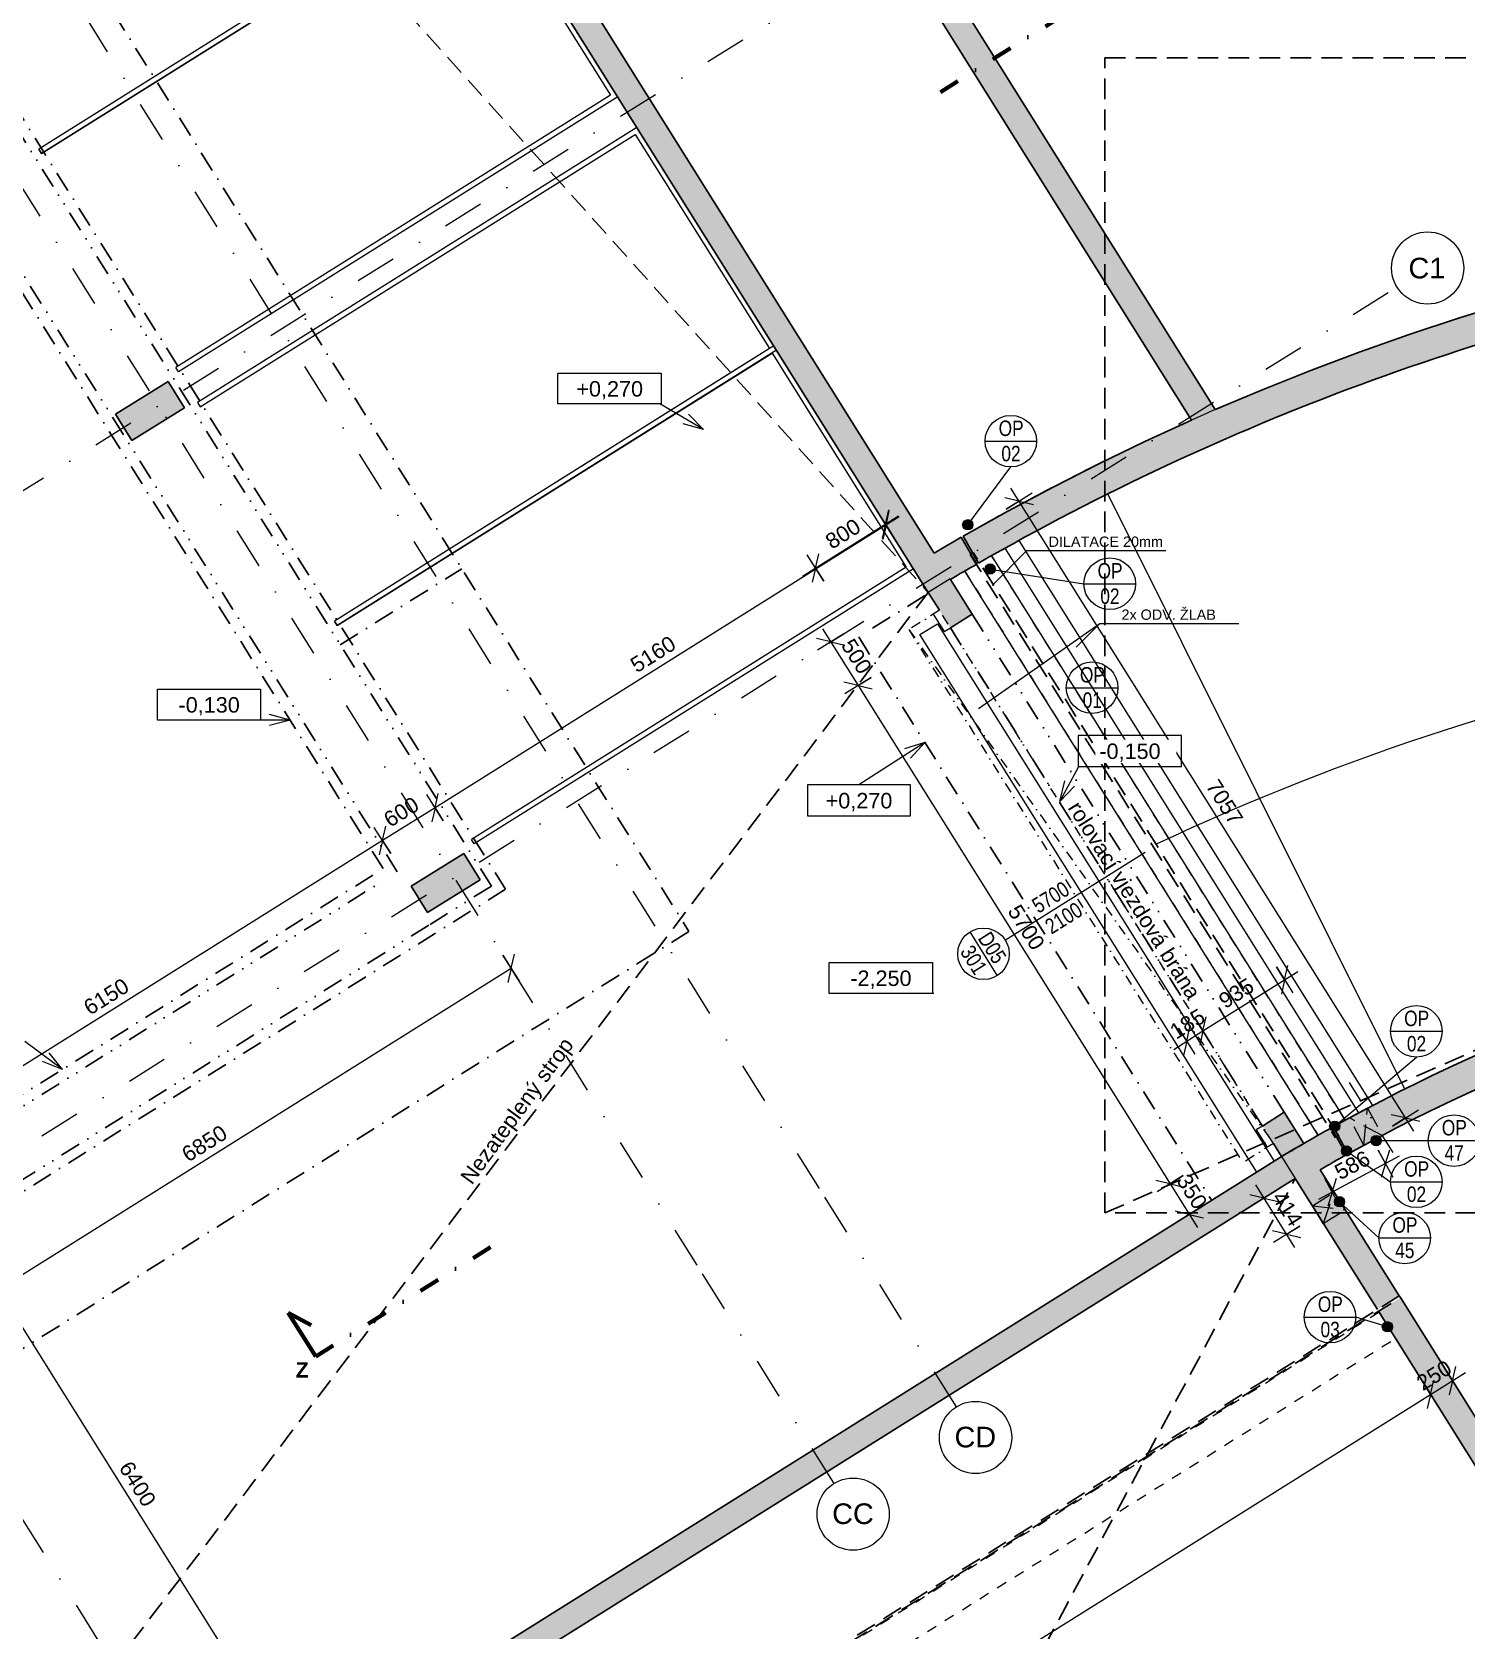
# Model space of a CAD drawing. Header units: millimetres. Extents: x -45523 to 44975, y -3459 to 74573.
# Drawn here: x -11187 to 2716, y 15796 to 31290 of the extents above; entities that cross this region are included whole.
import ezdxf

# ---------------------------------------------------------------- set-up
doc = ezdxf.new("R2010")
doc.units = ezdxf.units.MM
for name, pattern in [('HA_Dash_2mm-S1mm', [200, 100, -100]), ('HA_Dash_3mm-S1mm', [300, 200, -100]), ('HA_DashDot_10mm-S3mm', [1000, 400, -300, 0, -300]), ('HA_DashDot_2_2mm-S0_6mm', [220, 100, -60, 0, -60]), ('HA_DashDot_4mm-S1mm', [400, 200, -100, 0, -100]), ('HA_DashDot_6mm-S2mm', [600, 200, -200, 0, -200]), ('HA_DashDotDot_5mm-S1mm', [500, 200, -100, 0, -100, 0, -100])]:
    doc.linetypes.add(name, pattern=pattern)
for name, color, linetype, lineweight in [('A-____-____-DIMS', 9, 'Continuous', 5), ('A-____-____-DIMS-100', 9, 'Continuous', 5), ('A-DETL-____-CNTR', 9, 'HA_DashDot_6mm-S2mm', 9), ('A-DETL-____-HDLN', 9, 'HA_Dash_3mm-S1mm', 25), ('A-DETL-____-OTLN', 9, 'Continuous', 25), ('A-DETL-____-THIN', 9, 'Continuous', 9), ('A-DOOR-____-IDEN', 9, 'Continuous', 9), ('A-DOOR-____-MCUT', 9, 'HA_DashDot_2_2mm-S0_6mm', 9), ('A-DOOR-____-OTLN', 9, 'Continuous', 9), ('A-DOOR-FRAM-MCUT', 9, 'Continuous', 9), ('A-FLOR-____-OTLN', 9, 'Continuous', 9), ('A-FLOR-____-OVHD', 9, 'HA_DashDot_4mm-S1mm', 25), ('A-FLOR-LEVL-OTLN', 9, 'Continuous', 9), ('A-GENM-____-HDLN', 9, 'HA_Dash_3mm-S1mm', 9), ('A-GENM-____-IDEN', 9, 'Continuous', 9), ('A-GENM-____-MCUT', 9, 'HA_Dash_3mm-S1mm', 25), ('A-GENM-____-OTLN', 9, 'Continuous', 9), ('A-WALL-____-MCUT', 9, 'Continuous', 9), ('A-WALL-____-PATT', 9, 'Continuous', 25), ('C-PRKG-____-OTLN', 9, 'Continuous', 9), ('G-____-____-DIMS', 9, 'Continuous', 5), ('G-____-____-SYMB', 9, 'Continuous', 5), ('G-____-____-TEXT', 9, 'Continuous', 5), ('I-WALL-____-MCUT', 9, 'Continuous', 25), ('S-COLS-____-MCUT', 9, 'Continuous', 25), ('S-COLS-____-OTLN', 9, 'Continuous', 9), ('S-GRID-____-IDEN', 9, 'Continuous', 9), ('S-GRID-____-OTLN', 9, 'Continuous', 5)]:
    doc.layers.add(name, color=color, linetype=linetype, lineweight=lineweight)
doc.styles.add('Arial', font='arial.ttf', dxfattribs={"height": 100})
doc.styles.add('Arial_1', font='arial.ttf', dxfattribs={"height": 200})
doc.styles.add('Arial_2', font='arial.ttf', dxfattribs={"height": 150})
doc.styles.add('Arial_3', font='arial.ttf', dxfattribs={"width": 0.8, "height": 150})
doc.styles.add('Arial_B_1', font='arialbd.ttf', dxfattribs={"height": 150})
doc.dimstyles.new('Inner_Dimensions', dxfattribs={"dimscale": 304.8, "dimtxt": 153.03891, "dimasz": 0.656168, "dimexe": 0.492126, "dimexo": 0.0625, "dimgap": 0.065617, "dimtad": 1, "dimdec": 0, "dimzin": 0, "dimdsep": 46, "dimtxsty": 'Arial_2', "dimblk1": 'OBLIQUE', "dimblk2": 'OBLIQUE', "dimsah": 1, "dimcen": 0.09, "dimdle": 0.492126, "dimazin": 0, "dimtfac": 1, "dimtdec": 4, "dimtix": 1, "dimtmove": 0, "dimatfit": 3, "dimfxl": 0.492126, "dimfxlon": 1, "dimtvp": 1, "dimtolj": 1, "dimtzin": 0, "dimlwd": 9, "dimlwe": 9, "dimarcsym": 2})
doc.dimstyles.new('Inner_Dimensions_2', dxfattribs={"dimscale": 304.8, "dimtxt": 153.03891, "dimasz": 0.656168, "dimexe": 0.492126, "dimexo": 0.0625, "dimgap": 0.065617, "dimtad": 1, "dimdec": 0, "dimzin": 0, "dimdsep": 46, "dimtxsty": 'Arial_2', "dimblk1": 'OBLIQUE', "dimblk2": 'OBLIQUE', "dimsah": 1, "dimcen": 0.09, "dimdle": 0.492126, "dimazin": 0, "dimtfac": 1, "dimtdec": 4, "dimtix": 1, "dimtmove": 2, "dimatfit": 3, "dimfxl": 0.492126, "dimfxlon": 1, "dimtvp": 1, "dimtolj": 1, "dimtzin": 0, "dimlwd": 9, "dimlwe": 9, "dimarcsym": 2})
doc.dimstyles.new('Inner_Dimensions_3', dxfattribs={"dimscale": 304.8, "dimtxt": 153.03891, "dimasz": 0.656168, "dimexe": 0.492126, "dimexo": 0.0625, "dimgap": 0.065617, "dimtad": 1, "dimdec": 0, "dimzin": 0, "dimdsep": 46, "dimtxsty": 'Arial_2', "dimblk1": 'OBLIQUE', "dimblk2": 'OBLIQUE', "dimsah": 1, "dimcen": 0.09, "dimdle": 0.492126, "dimazin": 0, "dimtfac": 1, "dimtdec": 4, "dimtix": 1, "dimtmove": 0, "dimatfit": 3, "dimfxl": 0.492126, "dimfxlon": 1, "dimtvp": 1, "dimtolj": 1, "dimtzin": 0, "dimlwd": 9, "dimlwe": 9, "dimarcsym": 2})

# ---------------------------------------------------------------- blocks, each defined once
blk = doc.blocks.new('HA_sCO_Rectangle - 300X600-1911420-1PP_GARAZ')
at = {"layer": 'S-COLS-____-OTLN'}
blk.add_hatch(color=256, dxfattribs=at).paths.add_polyline_path([(150, -300), (150, 300), (-150, 300), (-150, -300)])
at = {"layer": 'S-COLS-____-MCUT'}
for p, q in [((150, 300), (-150, 300)), ((-150, 300), (-150, -300)), ((150, -300), (150, 300)), ((-150, -300), (150, -300))]:
    blk.add_line(p, q, dxfattribs=at)
blk = doc.blocks.new('HA_PA_Perpendicular_SingleStall - Generic-V3-1PP_GARAZ')
at = {"layer": 'C-PRKG-____-OTLN', "lineweight": 5}
for p, q in [((-25, 24), (-25, -5000)), ((2525, 25), (2525, -5000)), ((25, -25), (2475, -25)), ((25, -5000), (25, -25)), ((2475, -25), (2475, -5000)), ((-25, -5000), (25, -5000)), ((2525, -5000), (2475, -5000))]:
    blk.add_line(p, q, dxfattribs=at)
blk = doc.blocks.new('HA_DR_Gate_wBox - Ex_5700x2100 Hoermann DD-2259350-1PP_GARAZ')
at = {"layer": 'A-DOOR-____-MCUT'}
for p, q in [((-3050, -475), (3050, -125)), ((3050, -125), (-3050, -125)), ((-3050, -125), (-3050, -475)), ((3050, -125), (3050, -475)), ((-3050, -475), (3050, -475))]:
    blk.add_line(p, q, dxfattribs=at)
at = {"layer": 'A-DOOR-FRAM-MCUT'}
for p, q in [((-2850, -195), (-2850, -125)), ((2850, -125), (2850, -195)), ((-3050, -195), (-2850, -195)), ((2850, -195), (3050, -195))]:
    blk.add_line(p, q, dxfattribs=at)
blk = doc.blocks.new('HA_PA_Perpendicular_SingleStall - Generic-1370711-1PP_GARAZ')
at = {"layer": 'C-PRKG-____-OTLN', "lineweight": 5}
for p, q in [((-25, 25), (-25, -5000)), ((2525, 25), (2525, -5000)), ((25, -25), (2475, -25)), ((25, -5000), (25, -25)), ((2475, -25), (2475, -5000)), ((-25, -5000), (25, -5000)), ((2525, -5000), (2475, -5000))]:
    blk.add_line(p, q, dxfattribs=at)
blk = doc.blocks.new('HA_GM_Opening_Rectangle_FaceBased - Default-2317123-1PP_GARAZ')
at = {"layer": 'A-GENM-____-HDLN'}
for p, q in [((1727, 20497), (1762, 20855)), ((1762, 20855), (1903, 20592)), ((1727, 20497), (1586, 20761)), ((1903, 20592), (1586, 20761)), ((1903, 20592), (1727, 20497))]:
    blk.add_line(p, q, dxfattribs=at)
at = {"layer": 'A-GENM-____-MCUT'}
blk.add_line((1586, 20761), (1762, 20855), dxfattribs=at)
blk = doc.blocks.new('HA_GM_Opening_Rectangle_WallBased - Default-2317020-1PP_GARAZ')
at = {"layer": 'A-GENM-____-HDLN'}
for p, q in [((25, 126), (25, -125)), ((224, 125), (25, -125)), ((26, 125), (225, -125)), ((225, 126), (225, -125))]:
    blk.add_line(p, q, dxfattribs=at)
at = {"layer": 'A-GENM-____-MCUT'}
for p, q in [((25, 126), (26, 125)), ((25, 126), (225, 126)), ((225, 126), (224, 125))]:
    blk.add_line(p, q, dxfattribs=at)
blk = doc.blocks.new('Grid - Radius 3_5mm-353793-1PP_GARAZ')
at = {"layer": 'S-GRID-____-IDEN'}
blk.add_circle((0, 0), 3.5, dxfattribs=at)
blk = doc.blocks.new('DIMBLOCK7-1PP_GARAZ')
at = {"layer": 'A-____-____-DIMS-100', "lineweight": 9}
for p, q in [((2293, 18208), (2452, 17953)), ((2373, 18080), (2293, 18208)), ((2373, 18080), (2404, 18218)), ((-7929, 11628), (2373, 18080)), ((2373, 18080), (2341, 17943)), ((-8008, 11755), (-7849, 11501)), ((-7929, 11628), (-8008, 11755)), ((-7929, 11628), (-7960, 11490)), ((-7929, 11628), (-7897, 11766))]:
    blk.add_line(p, q, dxfattribs=at)
at = {"layer": 'A-____-____-DIMS-100', "color": 0, "lineweight": 9, "insert": (-3843, 14441), "char_height": 150, "width": 692.21, "attachment_point": 1, "rotation": 32.0612, "line_spacing_factor": 0.941778, "style": 'Arial_2'}
blk.add_mtext('12155', dxfattribs=at)
blk = doc.blocks.new('_Oblique')
at = {"color": 0, "linetype": 'ByBlock', "lineweight": -2}
blk.add_line((-0.5, -0.5), (0.5, 0.5), dxfattribs=at)
blk = doc.blocks.new('DIMBLOCK8-1PP_GARAZ')
at = {"layer": 'A-____-____-DIMS-100', "lineweight": 9}
for p, q in [((2373, 18080), (2712, 18293)), ((2505, 18340), (2664, 18086)), ((2584, 18213), (2505, 18340)), ((2584, 18213), (2616, 18351)), ((2293, 18208), (2452, 17953)), ((2373, 18080), (2293, 18208)), ((2373, 18080), (2404, 18218)), ((2584, 18213), (2553, 18075)), ((2373, 18080), (2341, 17943))]:
    blk.add_line(p, q, dxfattribs=at)
at = {"layer": 'A-____-____-DIMS-100', "color": 0, "lineweight": 9, "insert": (2218, 18237), "char_height": 150, "width": 415.32, "attachment_point": 1, "rotation": 32.0612, "line_spacing_factor": 0.941778, "style": 'Arial_2'}
blk.add_mtext('250', dxfattribs=at)
blk = doc.blocks.new('DIMBLOCK19-1PP_GARAZ')
at = {"layer": 'A-____-____-DIMS-100', "lineweight": 9}
for p, q in [((-6620, 22339), (-6461, 22085)), ((-6540, 22212), (-6620, 22339)), ((-6540, 22212), (-6508, 22350)), ((-12345, 18576), (-6540, 22212)), ((-6540, 22212), (-6572, 22074)), ((-12425, 18703), (-12266, 18449)), ((-12345, 18576), (-12425, 18703)), ((-12345, 18576), (-12314, 18714)), ((-12345, 18576), (-12377, 18438))]:
    blk.add_line(p, q, dxfattribs=at)
at = {"layer": 'A-____-____-DIMS-100', "color": 0, "lineweight": 9, "insert": (-9752, 20454), "char_height": 150, "width": 553.77, "attachment_point": 1, "rotation": 32.0612, "line_spacing_factor": 0.941778, "style": 'Arial_2'}
blk.add_mtext('6850', dxfattribs=at)
blk = doc.blocks.new('DIMBLOCK200-1PP_GARAZ')
at = {"layer": 'A-____-____-DIMS-100', "lineweight": 9}
for p, q in [((-11980, 19852), (-12118, 19884)), ((-12107, 19773), (-11853, 19932)), ((-11980, 19852), (-12107, 19773)), ((-8583, 14429), (-11980, 19852)), ((-11980, 19852), (-11842, 19821)), ((-8583, 14429), (-8721, 14460)), ((-8710, 14349), (-8456, 14508)), ((-8583, 14429), (-8710, 14349)), ((-8583, 14429), (-8445, 14397))]:
    blk.add_line(p, q, dxfattribs=at)
at = {"layer": 'A-____-____-DIMS-100', "color": 0, "lineweight": 9, "insert": (-10222, 17450), "char_height": 150, "width": 553.77, "attachment_point": 1, "rotation": 302.0612, "line_spacing_factor": 0.941778, "style": 'Arial_2'}
blk.add_mtext('6400', dxfattribs=at)
blk = doc.blocks.new('DIMBLOCK223-1PP_GARAZ')
at = {"layer": 'A-____-____-DIMS-100', "lineweight": 9}
for p, q in [((-2779, 26588), (-7279, 23769)), ((-2827, 26381), (-2986, 26636)), ((-2906, 26509), (-2938, 26371)), ((-2906, 26509), (-2875, 26646)), ((-2906, 26509), (-2827, 26381)), ((-7200, 23642), (-7359, 23897)), ((-7279, 23769), (-7248, 23907)), ((-7279, 23769), (-7311, 23632)), ((-7279, 23769), (-7200, 23642))]:
    blk.add_line(p, q, dxfattribs=at)
at = {"layer": 'A-____-____-DIMS-100', "color": 0, "lineweight": 9, "insert": (-5403, 25198), "char_height": 150, "width": 553.77, "attachment_point": 1, "rotation": 32.0612, "line_spacing_factor": 0.941778, "style": 'Arial_2'}
blk.add_mtext('5160', dxfattribs=at)
blk = doc.blocks.new('DIMBLOCK224-1PP_GARAZ')
at = {"layer": 'A-____-____-DIMS-100', "lineweight": 9}
for p, q in [((-7200, 23642), (-7359, 23897)), ((-7279, 23769), (-7248, 23907)), ((-7279, 23769), (-7788, 23451)), ((-7279, 23769), (-7311, 23632)), ((-7279, 23769), (-7200, 23642)), ((-7708, 23324), (-7868, 23578)), ((-7788, 23451), (-7756, 23589)), ((-7788, 23451), (-7820, 23313)), ((-7788, 23451), (-7708, 23324))]:
    blk.add_line(p, q, dxfattribs=at)
at = {"layer": 'A-____-____-DIMS-100', "color": 0, "lineweight": 9, "insert": (-7794, 23700), "char_height": 150, "width": 415.32, "attachment_point": 1, "rotation": 32.0612, "line_spacing_factor": 0.941778, "style": 'Arial_2'}
blk.add_mtext('600', dxfattribs=at)
blk = doc.blocks.new('DIMBLOCK225-1PP_GARAZ')
at = {"layer": 'A-____-____-DIMS-100', "lineweight": 9}
for p, q in [((-7708, 23324), (-7868, 23578)), ((-7788, 23451), (-7756, 23589)), ((-7788, 23451), (-13000, 20186)), ((-7788, 23451), (-7820, 23313)), ((-7788, 23451), (-7708, 23324)), ((-12920, 20059), (-13080, 20314)), ((-13000, 20186), (-12968, 20324)), ((-13000, 20186), (-13032, 20049)), ((-13000, 20186), (-12920, 20059))]:
    blk.add_line(p, q, dxfattribs=at)
at = {"layer": 'A-____-____-DIMS-100', "color": 0, "lineweight": 9, "insert": (-10704, 21878), "char_height": 150, "width": 553.77, "attachment_point": 1, "rotation": 32.0612, "line_spacing_factor": 0.941778, "style": 'Arial_2'}
blk.add_mtext('6150', dxfattribs=at)
blk = doc.blocks.new('Section - Detail Number-933961-1PP_GARAZ')
at = {"layer": 'G-____-____-SYMB', "lineweight": 100}
for p, q in [((0, 5), (1.25, 2.83)), ((0, 0), (0, 5))]:
    blk.add_line(p, q, dxfattribs=at)
blk = doc.blocks.new('HA_TAG_GM_Products - Generic-588599-1PP_GARAZ')
at = {"layer": 'A-GENM-____-IDEN'}
blk.add_line((-2.5, 0), (2.5, 0), dxfattribs=at)
blk.add_circle((0, 0), 2.5, dxfattribs=at)
blk = doc.blocks.new('DIMBLOCK487-1PP_GARAZ')
at = {"layer": 'A-____-____-DIMS-100', "lineweight": 9}
for p, q in [((-1743, 26662), (-1489, 26821)), ((2209, 20633), (-1696, 26868)), ((-1616, 26741), (-1754, 26773)), ((-1616, 26741), (-1743, 26662)), ((-1616, 26741), (-1478, 26710)), ((2130, 20761), (1992, 20792)), ((2003, 20681), (2257, 20840)), ((2130, 20761), (2003, 20681)), ((2130, 20761), (2268, 20729))]:
    blk.add_line(p, q, dxfattribs=at)
at = {"layer": 'A-____-____-DIMS-100', "color": 0, "lineweight": 9, "insert": (316, 24060), "char_height": 150, "width": 553.77, "attachment_point": 1, "rotation": 302.0612, "line_spacing_factor": 0.941778, "style": 'Arial_2'}
blk.add_mtext('7057', dxfattribs=at)
blk = doc.blocks.new('HA_TAG_Door_TypeMark_wDimensions - Scale100_Right with Bouble-921054-1PP_GARAZ')
at = {"layer": 'A-DOOR-____-IDEN'}
for p, q in [((0, 5), (0, -11)), ((-2.5, -13.5), (2.5, -13.5))]:
    blk.add_line(p, q, dxfattribs=at)
blk.add_circle((0, -13.5), 2.5, dxfattribs=at)
blk = doc.blocks.new('Spot Elevations - Generic-448778-1PP_GARAZ')
at = {"layer": 'G-____-____-DIMS', "lineweight": 9}
for p, q in [((-5, 0), (-5, 3)), ((-5, 3), (5, 3)), ((5, 3), (5, 0)), ((5, 0), (-5, 0))]:
    blk.add_line(p, q, dxfattribs=at)
blk = doc.blocks.new('DIMBLOCK488-1PP_GARAZ')
at = {"layer": 'A-____-____-DIMS-100', "lineweight": 9}
for p, q in [((86, 21731), (245, 21477)), ((166, 21604), (86, 21731)), ((166, 21604), (197, 21742)), ((-118, 21426), (166, 21604)), ((-71, 21633), (88, 21379)), ((9, 21506), (-71, 21633)), ((9, 21506), (40, 21644)), ((166, 21604), (134, 21466)), ((9, 21506), (-23, 21368))]:
    blk.add_line(p, q, dxfattribs=at)
at = {"layer": 'A-____-____-DIMS-100', "color": 0, "lineweight": 9, "insert": (-173, 21645), "char_height": 150, "width": 415.32, "attachment_point": 1, "rotation": 32.0612, "line_spacing_factor": 0.941778, "style": 'Arial_2'}
blk.add_mtext('185', dxfattribs=at)
blk = doc.blocks.new('DIMBLOCK489-1PP_GARAZ')
at = {"layer": 'A-____-____-DIMS-100', "lineweight": 9}
for p, q in [((166, 21604), (1085, 22180)), ((878, 22227), (1038, 21973)), ((958, 22100), (878, 22227)), ((958, 22100), (990, 22238)), ((958, 22100), (926, 21962)), ((86, 21731), (245, 21477)), ((166, 21604), (86, 21731)), ((166, 21604), (197, 21742)), ((166, 21604), (134, 21466))]:
    blk.add_line(p, q, dxfattribs=at)
at = {"layer": 'A-____-____-DIMS-100', "color": 0, "lineweight": 9, "insert": (301, 21942), "char_height": 150, "width": 415.32, "attachment_point": 1, "rotation": 32.0612, "line_spacing_factor": 0.941778, "style": 'Arial_2'}
blk.add_mtext('935', dxfattribs=at)
blk = doc.blocks.new('DIMBLOCK490-1PP_GARAZ')
at = {"layer": 'A-____-____-DIMS-100', "lineweight": 9}
for p, q in [((-2912, 26518), (-2881, 26656)), ((-3717, 26014), (-2785, 26598)), ((-2992, 26645), (-2833, 26391)), ((-2912, 26518), (-2992, 26645)), ((-2912, 26518), (-2944, 26380)), ((-3511, 25966), (-3670, 26220)), ((-3590, 26093), (-3559, 26231)), ((-3590, 26093), (-3622, 25955)), ((-3590, 26093), (-3511, 25966))]:
    blk.add_line(p, q, dxfattribs=at)
at = {"layer": 'A-____-____-DIMS-100', "color": 0, "lineweight": 9, "insert": (-3512, 26396), "char_height": 150, "width": 415.32, "attachment_point": 1, "rotation": 32.0612, "line_spacing_factor": 0.941778, "style": 'Arial_2'}
blk.add_mtext('800', dxfattribs=at)
blk = doc.blocks.new('DIMBLOCK491-1PP_GARAZ')
at = {"layer": 'A-____-____-DIMS-100', "lineweight": 9}
for p, q in [((-3316, 25456), (-3571, 25297)), ((-3523, 25504), (-3178, 24953)), ((-3443, 25377), (-3316, 25456)), ((-3443, 25377), (-3581, 25408)), ((-3443, 25377), (-3306, 25345)), ((-3178, 24953), (-3316, 24985)), ((-3051, 25032), (-3305, 24873)), ((-3178, 24953), (-3051, 25032)), ((-3178, 24953), (-3040, 24921))]:
    blk.add_line(p, q, dxfattribs=at)
at = {"layer": 'A-____-____-DIMS-100', "color": 0, "lineweight": 9, "insert": (-3221, 25425), "char_height": 150, "width": 415.32, "attachment_point": 1, "rotation": 302.0612, "line_spacing_factor": 0.941778, "style": 'Arial_2'}
blk.add_mtext('500', dxfattribs=at)
blk = doc.blocks.new('DIMBLOCK492-1PP_GARAZ')
at = {"layer": 'A-____-____-DIMS-100', "lineweight": 9}
for p, q in [((-3178, 24953), (-3316, 24985)), ((-3051, 25032), (-3305, 24873)), ((-3178, 24953), (-3051, 25032)), ((-3178, 24953), (-152, 20122)), ((-3178, 24953), (-3040, 24921)), ((-152, 20122), (-290, 20154)), ((-25, 20202), (-279, 20043)), ((-152, 20122), (-25, 20202)), ((-152, 20122), (-15, 20091))]:
    blk.add_line(p, q, dxfattribs=at)
at = {"layer": 'A-____-____-DIMS-100', "color": 0, "lineweight": 9, "insert": (-1606, 22847), "char_height": 150, "width": 553.77, "attachment_point": 1, "rotation": 302.0612, "line_spacing_factor": 0.941778, "style": 'Arial_2'}
blk.add_mtext('5700', dxfattribs=at)
blk = doc.blocks.new('DIMBLOCK493-1PP_GARAZ')
at = {"layer": 'A-____-____-DIMS-100', "lineweight": 9}
for p, q in [((-152, 20122), (-290, 20154)), ((-25, 20202), (-279, 20043)), ((-152, 20122), (-25, 20202)), ((-152, 20122), (113, 19698)), ((-152, 20122), (-15, 20091)), ((33, 19826), (-104, 19857)), ((161, 19905), (-94, 19746)), ((33, 19826), (161, 19905)), ((33, 19826), (171, 19794))]:
    blk.add_line(p, q, dxfattribs=at)
at = {"layer": 'A-____-____-DIMS-100', "color": 0, "lineweight": 9, "insert": (31, 20235), "char_height": 150, "width": 415.32, "attachment_point": 1, "rotation": 302.0612, "line_spacing_factor": 0.941778, "style": 'Arial_2'}
blk.add_mtext('350', dxfattribs=at)
blk = doc.blocks.new('DIMBLOCK554-1PP_GARAZ')
at = {"layer": 'A-____-____-DIMS-100', "lineweight": 9}
for p, q in [((757, 19984), (620, 20016)), ((630, 19904), (884, 20064)), ((1057, 19506), (678, 20111)), ((757, 19984), (630, 19904)), ((757, 19984), (895, 19952)), ((1104, 19713), (850, 19554)), ((977, 19633), (1104, 19713)), ((977, 19633), (839, 19665)), ((977, 19633), (1115, 19602))]:
    blk.add_line(p, q, dxfattribs=at)
at = {"layer": 'A-____-____-DIMS-100', "color": 0, "lineweight": 9, "insert": (957, 20069), "char_height": 150, "width": 415.32, "attachment_point": 1, "rotation": 302.0612, "line_spacing_factor": 0.941778, "style": 'Arial_2'}
blk.add_mtext('414', dxfattribs=at)
blk = doc.blocks.new('DIMBLOCK558-1PP_GARAZ')
at = {"layer": 'A-____-____-DIMS-100', "lineweight": 9}
for p, q in [((1936, 20318), (1977, 20453)), ((2069, 20389), (1287, 19971)), ((1866, 20450), (2007, 20186)), ((1936, 20318), (1866, 20450)), ((1936, 20318), (1895, 20183)), ((1349, 20174), (1490, 19909)), ((1419, 20041), (1349, 20174)), ((1419, 20041), (1460, 20177)), ((1419, 20041), (1378, 19906))]:
    blk.add_line(p, q, dxfattribs=at)
at = {"layer": 'A-____-____-DIMS-100', "color": 0, "lineweight": 9, "insert": (1424, 20288), "char_height": 150, "width": 415.32, "attachment_point": 1, "rotation": 28.1457, "line_spacing_factor": 0.941778, "style": 'Arial_2'}
blk.add_mtext('586', dxfattribs=at)

msp = doc.modelspace()

# ---------------------------------------------------------------- hatches: boundary and pattern name
at = {"layer": 'A-GENM-____-IDEN'}
h = msp.add_hatch(color=256, dxfattribs=at)
edge = h.paths.add_edge_path()
edge.add_arc((-2114.3, 26512.1), 50, 0, 360)
h = msp.add_hatch(color=256, dxfattribs=at)
edge = h.paths.add_edge_path()
edge.add_arc((-1897, 26083.2), 50, 0, 360)
h = msp.add_hatch(color=256, dxfattribs=at)
edge = h.paths.add_edge_path()
edge.add_arc((1443.7, 20680.5), 50, 0, 360)
h = msp.add_hatch(color=256, dxfattribs=at)
edge = h.paths.add_edge_path()
edge.add_arc((1557.5, 20440.6), 50, 0, 360)
h = msp.add_hatch(color=256, dxfattribs=at)
edge = h.paths.add_edge_path()
edge.add_arc((1845.4, 20541.3), 50, 0, 360)
h = msp.add_hatch(color=256, dxfattribs=at)
edge = h.paths.add_edge_path()
edge.add_arc((1489.6, 19948.6), 50, 0, 360)
h = msp.add_hatch(color=256, dxfattribs=at)
edge = h.paths.add_edge_path()
edge.add_arc((1954.8, 18735.8), 50, 0, 360)
at = {"layer": 'A-WALL-____-PATT', "lineweight": 9}
for points in [[(54.5, 27527), (285.6, 27629), (-10895.1, 45479.4), (-11107, 45346.7), (-74.8, 27733.4)], [(-2498.2, 25856.6), (-2286.3, 25989.3), (-13868.9, 44481.4), (-14080.8, 44348.6), (-2599.3, 26018)], [(-2010.2, 26140.4), (-1534.3, 26406.4), (-1052.5, 26661.7), (-565.2, 26906.3), (-72.5, 27139.9), (425.2, 27362.5), (927.8, 27574), (1434.9, 27774.2), (1946.4, 27963.1), (2462, 28140.6), (2981.3, 28306.5), (3504.3, 28460.9), (4030.5, 28603.5), (4559.8, 28734.5), (5091.9, 28853.6), (5626.5, 28960.8), (5570.8, 29255.6), (5076.8, 29157), (4584.9, 29048.4), (4095.3, 28929.8), (3608.2, 28801.3), (3123.8, 28662.9), (2642.3, 28514.8), (2164, 28356.8), (1688.9, 28189.2), (1217.4, 28012), (749.6, 27825.2), (249.6, 27613.2), (54.5, 27527), (-397.2, 27319.6), (-844.6, 27103.2), (-1287.5, 26877.8), (-1725.9, 26643.6), (-2159.5, 26400.7)], [(-2281.9, 25982.3), (-2027.5, 26130.5), (-2176.9, 26390.6), (-2441.2, 26236.6), (-2286.3, 25989.3)], [(1574.5, 20413.3), (1990.2, 20636.8), (2451, 20867.7), (2838.8, 21050.3), (3271, 21239.9), (3708.1, 21417.9), (4149.8, 21584.2), (4595.8, 21738.6), (5045.8, 21881.2), (5499.4, 22011.6), (5956.3, 22129.9), (6416.2, 22236), (6878.8, 22329.8), (6823.1, 22624.6), (6388.8, 22537), (5956.8, 22438.7), (5527.3, 22329.9), (5100.6, 22210.5), (4652.4, 22072.4), (4256.7, 21940.3), (3840, 21789.8), (3427.1, 21629), (3018.4, 21458.1), (2613.9, 21277.2), (2214, 21086.4), (1792.7, 20871.7), (1428.9, 20675.6)], [(1302.8, 20259.3), (1429.7, 20332), (1557.2, 20403.6), (1411.3, 20665.8), (1277, 20590.3), (1143.4, 20513.7), (1277.3, 20299.9)]]:
    msp.add_hatch(color=256, dxfattribs=at).paths.add_polyline_path(points)
h = msp.add_hatch(color=256, dxfattribs=at)
h.paths.add_polyline_path([(928.3, 20386.1), (960.8, 20406.5), (1143.4, 20513.7), (954.4, 20815.4), (742.5, 20682.7), (800, 20591.1)])
h.paths.add_polyline_path([(-2283.2, 25513.4), (-2071.3, 25646.1), (-2286.3, 25989.3), (-2498.2, 25856.6)])
at = {"layer": 'A-WALL-____-PATT'}
h = msp.add_hatch(color=256, dxfattribs=at)
h.paths.add_polyline_path([(5623.2, 12890.6), (5887.7, 12939.3), (2079.8, 19018.8), (1867.9, 18886.1), (5480.4, 13118.5)])
h.paths.add_polyline_path([(1857.3, 18903), (2069.1, 19035.7), (1143.4, 20513.7), (927.9, 20386.8), (1774.1, 19035.7)])
at = {"layer": 'A-WALL-____-PATT', "lineweight": 9}
h = msp.add_hatch(color=256, dxfattribs=at)
h.paths.add_polyline_path([(-10723.2, 12793.1), (-10553.7, 12899.3), (-10686.4, 13111.2), (-10855.9, 13005), (-10757.4, 12847.7)])
h.paths.add_polyline_path([(-9706.2, 13430.1), (1061, 20174.2), (928.3, 20386.1), (-9838.9, 13642)])

# ---------------------------------------------------------------- linework, layer by layer
at = {"layer": 'A-DETL-____-CNTR'}
msp.add_line((1582.3, 21103.4), (2007, 20425.4), dxfattribs=at)
at = {"layer": 'A-DETL-____-HDLN'}
for p, q in [((-16978.1, 41985.2), (-2498.2, 25856.6)), ((-785.4, 31039.4), (24714.6, 31039.4)), ((-785.4, 19839.4), (-785.4, 31039.4)), ((-785.4, 19839.4), (24714.6, 31039.4)), ((-2090.9, 26223.8), (1452.3, 20566.8)), ((1482.7, 20585.8), (-2060.6, 26242.8)), ((-13490.3, 11361.6), (-2498.2, 25856.6)), ((-5626.7, 7698.8), (1061, 20174.2)), ((24714.6, 19839.4), (-785.4, 19839.4)), ((2069.1, 19035.7), (-10138.8, 11389.2)), ((-10128.2, 11372.2), (2079.8, 19018.8)), ((2079.8, 19018.8), (2069.1, 19035.7))]:
    msp.add_line(p, q, dxfattribs=at)
at = {"layer": 'A-DETL-____-OTLN', "linetype": 'HA_DashDotDot_5mm-S1mm'}
for p, q in [((-7644.5, 23146.5), (-18696.2, 40791)), ((-6732.7, 23009.6), (-13843.1, 34361.6)), ((-2071.3, 25646.1), (954.4, 20815.4)), ((-2283.2, 25513.4), (742.5, 20682.7)), ((-14907.4, 18597.3), (-7729.2, 23093.4)), ((-7326, 22638), (-6732.7, 23009.6)), ((-16834.7, 16682.1), (-7326, 22638))]:
    msp.add_line(p, q, dxfattribs=at)
at = {"layer": 'A-DETL-____-THIN'}
for p, q in [((-1879, 25923.1), (-1541, 26261.2)), ((-1541, 26261.2), (-194.1, 26261.2)), ((-2011.1, 24730.5), (-833.4, 25553.5)), ((-1061.9, 25325), (-833.4, 25553.5)), ((-833.4, 25553.5), (513.5, 25553.5))]:
    msp.add_line(p, q, dxfattribs=at)
msp.add_arc((9929.9, 1649.7), 24044.2, 86.45342, 115.151, dxfattribs=at)
at = {"layer": 'A-FLOR-____-OTLN'}
for p, q in [((-1620.6, 26358.2), (1810.1, 20881)), ((-1882.8, 26211.7), (1545.5, 20738.4)), ((1677.6, 20810), (-1751.7, 26284.9)), ((1282.3, 20593.3), (-2143.8, 26063.2)), ((-2577.8, 25446.8), (-2408.3, 25553)), ((-2030, 24572.3), (-2577.8, 25446.8)), ((-2408.3, 25553), (-10.2, 21724.3)), ((686.8, 20234.8), (-2029.1, 24570.8)), ((-9.3, 21722.9), (856.3, 20341))]:
    msp.add_line(p, q, dxfattribs=at)
for centre, radius, start, end in [((10175.3, 4894.5), 24792.4, 116.50792, 117.05949), ((10175.3, 4894.5), 24792.4, 117.58383, 118.21901), ((10175.3, 4894.5), 24792.4, 118.71303, 119.50048), ((10164.7, 4937.5), 17700, 117.22327, 117.60892)]:
    msp.add_arc(centre, radius, start, end, dxfattribs=at)
at = {"layer": 'A-FLOR-____-OVHD'}
for p, q in [((-16978.1, 41985.2), (-4816.9, 22569.4)), ((-7782.3, 23178.1), (-18781, 40738)), ((-13705.3, 34329.9), (-6594.9, 22977.9)), ((-8197.8, 25348.6), (-7019.8, 26086.5)), ((-2529, 25827.5), (-3171.7, 25424.9)), ((-3171.7, 25424.9), (253.6, 19956.3)), ((-17206.3, 17275.4), (-7782.3, 23178.1)), ((-6594.9, 22977.9), (-16781.6, 16597.4)), ((-4816.9, 22569.4), (-16096.9, 15504.1))]:
    msp.add_line(p, q, dxfattribs=at)
at = {"layer": 'A-FLOR-LEVL-OTLN'}
msp.add_line((2122.7, 21040), (-755.5, 26810.8), dxfattribs=at)
for points in [[(2116.8, 28340.7), (2128.6, 28344.7), (2140.3, 28348.7), (2152.1, 28352.8)], [(1424.3, 28091.1), (1479.2, 28111.8), (1534.2, 28132.3), (1589.3, 28152.7)], [(849.2, 27865.9), (903.8, 27888.1), (958.5, 27910), (1013.2, 27931.8)], [(298.4, 27634.5), (311.6, 27640.3), (324.9, 27646), (338.1, 27651.7)], [(-335.7, 27348.5), (-291, 27369.4), (-246.2, 27390.2), (-201.4, 27410.8)], [(-890, 27080.5), (-884.3, 27083.4), (-878.6, 27086.2), (-872.9, 27089.1)], [(2325.2, 20806.7), (2434.4, 20860.7), (2544.1, 20913.5), (2654.4, 20965.2)]]:
    msp.add_open_spline(points, degree=3, dxfattribs=at)
at = {"layer": 'A-GENM-____-IDEN'}
for p, q in [((-2114.3, 26512.1), (-1696.8, 27072.6)), ((-1897, 26083.2), (-987.7, 25940.3)), ((1443.7, 20680.5), (2234.7, 21351)), ((1845.4, 20541.3), (2349.7, 20541.3)), ((1557.5, 20440.6), (1984.7, 20141.5)), ((1489.6, 19948.6), (1871.3, 19597.6)), ((1954.8, 18735.8), (1647.6, 18829.8))]:
    msp.add_line(p, q, dxfattribs=at)
for centre in [(-2114.3, 26512.1), (-1897, 26083.2), (1443.7, 20680.5), (1557.5, 20440.6), (1845.4, 20541.3), (1489.6, 19948.6), (1954.8, 18735.8)]:
    msp.add_circle(centre, 50, dxfattribs=at)
at = {"layer": 'A-GENM-____-OTLN', "linetype": 'HA_Dash_2mm-S1mm'}
for p, q in [((-2066.7, 26238.9), (-2083.7, 26228.3)), ((1545.5, 20738.4), (-1882.8, 26211.7)), ((-2143.8, 26063.2), (1282.3, 20593.3)), ((1462.7, 20573.4), (1479.8, 20584)), ((1873.2, 18877.6), (-8427.9, 12425.4)), ((-8268.7, 12171.2), (2032.4, 18623.4))]:
    msp.add_line(p, q, dxfattribs=at)
at = {"layer": 'A-WALL-____-MCUT', "lineweight": 25}
for p, q in [((285.6, 27629), (-10895.1, 45479.4)), ((-11107, 45346.7), (54.5, 27527)), ((-2441.2, 26236.6), (-13868.9, 44481.4)), ((-14080.8, 44348.6), (-2498.2, 25856.6)), ((-2027.5, 26130.5), (-2176.9, 26390.6)), ((-2159.5, 26400.7), (-2010.2, 26140.4)), ((1557.2, 20403.6), (1411.3, 20665.8)), ((1428.9, 20675.6), (1574.5, 20413.3)), ((928.3, 20386.1), (927.9, 20386.8)), ((1857.3, 18903), (1061, 20174.2)), ((1302.8, 20259.3), (2069.1, 19035.7)), ((2079.8, 19018.8), (5744.9, 13167.2)), ((5480.4, 13118.5), (1867.9, 18886.1))]:
    msp.add_line(p, q, dxfattribs=at)
at = {"layer": 'A-WALL-____-MCUT'}
for p, q in [((-2286.3, 25989.3), (-2498.2, 25856.6)), ((-2286.3, 25989.3), (-2281.9, 25982.3)), ((928.3, 20386.1), (1061, 20174.2))]:
    msp.add_line(p, q, dxfattribs=at)
at = {"layer": 'A-WALL-____-MCUT', "lineweight": 25, "flags": 128}
for points in [[(5570.8, 29255.6), (5076.8, 29157), (4584.9, 29048.4), (4095.3, 28929.8), (3608.2, 28801.3), (3123.8, 28662.9), (2642.3, 28514.8), (2164, 28356.8), (1688.9, 28189.2), (1217.4, 28012), (749.6, 27825.2), (285.6, 27629)], [(54.5, 27527), (-397.2, 27319.6), (-844.6, 27103.2), (-1287.5, 26877.8), (-1725.9, 26643.6), (-2159.5, 26400.7)]]:
    msp.add_lwpolyline(points, dxfattribs=at)
at = {"layer": 'A-WALL-____-MCUT', "lineweight": 25}
for centre, radius, start, end in [((10175.3, 4894.5), 24492.4, 100.7034, 119.8364), ((10175.3, 4894.5), 24792.4, 119.88293, 120.58978), ((10175.3, 4894.5), 24492.4, 119.88293, 120.57175), ((10164.7, 4937.5), 18000, 100.69859, 119.03332), ((10164.7, 4937.5), 17700, 100.69859, 119.03332), ((10164.7, 4937.5), 18000, 119.09761, 120.07815), ((10164.7, 4937.5), 18000, 120.07815, 120.87424), ((10164.7, 4937.5), 17700, 119.09761, 120.04453)]:
    msp.add_arc(centre, radius, start, end, dxfattribs=at)
at = {"layer": 'A-WALL-____-MCUT'}
msp.add_arc((10175.3, 4894.5), 24792.4, 113.5096, 114.09341, dxfattribs=at)
at = {"layer": 'G-____-____-DIMS', "lineweight": 9}
for p, q in [((-5100.6, 27683.4), (-5586.9, 27683.4)), ((-4674.6, 27437.4), (-5100.6, 27683.4)), ((-4674.6, 27437.4), (-4821, 27583.8)), ((-4674.6, 27437.4), (-4874.6, 27491)), ((-8684.9, 24619.2), (-8884.9, 24672.8)), ((-8684.9, 24619.2), (-9469.6, 24619.2)), ((-8684.9, 24619.2), (-8884.9, 24565.6)), ((-2531.3, 24402.4), (-3169, 23990.9)), ((-2531.3, 24402.4), (-2728.4, 24339)), ((-2531.3, 24402.4), (-2670.3, 24248.9)), ((-1222.3, 23828.6), (-1037.7, 24169.6)), ((-1222.3, 23828.6), (-1174.2, 24030)), ((-1037.7, 24169.6), (-542.8, 24169.6)), ((-1222.3, 23828.6), (-1080, 23979)), ((-2444.1, 21968.7), (-2957.1, 21968.7)), ((-10891.8, 21230.5), (-11254.1, 21501.5)), ((-10891.8, 21230.5), (-11019.8, 21393.2)), ((-10891.8, 21230.5), (-11084, 21307.4))]:
    msp.add_line(p, q, dxfattribs=at)
at = {"layer": 'G-____-____-SYMB', "linetype": 'HA_DashDot_6mm-S2mm', "lineweight": 100}
for p, q in [((-683.5, 31769.4), (-2531.4, 30611.9)), ((-8435.8, 18447.1), (-6587.8, 19604.6))]:
    msp.add_line(p, q, dxfattribs=at)
at = {"layer": 'I-WALL-____-MCUT'}
for p, q in [((-2071.3, 25646.1), (-2281.9, 25982.3)), ((-2498.2, 25856.6), (-2389.4, 25682.9)), ((-2283.2, 25513.4), (-2071.3, 25646.1)), ((954.4, 20815.4), (742.5, 20682.7)), ((1143.4, 20513.7), (954.4, 20815.4)), ((848.7, 20513.2), (928.3, 20386.1)), ((960.8, 20406.5), (-9838.9, 13642)), ((-9240.1, 13722.1), (1061, 20174.2))]:
    msp.add_line(p, q, dxfattribs=at)
msp.add_arc((10164.7, 4937.5), 18000, 120.07815, 120.75219, dxfattribs=at)
at = {"layer": 'S-GRID-____-OTLN', "linetype": 'HA_DashDot_10mm-S3mm', "lineweight": 9}
for p, q in [((-3551.5, 20078.2), (-22573.6, 50447.6)), ((-4738, 19335.1), (-23760.1, 49704.5)), ((-10543.2, 15698.9), (-29565.3, 46068.3)), ((-21584.5, 20385.7), (-2156.3, 32554.7)), ((-71.5, 27488.7), (2047.2, 28815.7)), ((-18718, 15809.3), (-71.5, 27488.7)), ((-2224.4, 17959.5), (-3551.5, 20078.2)), ((-3410.9, 17216.4), (-4738, 19335.1))]:
    msp.add_line(p, q, dxfattribs=at)

# ---------------------------------------------------------------- block references
at = {"layer": 'A-DOOR-____-IDEN', "xscale": 99.99999999999993, "yscale": 99.99999999999993, "zscale": 99.99999999999993, "rotation": 302.0612494774556}
msp.add_blockref('HA_TAG_Door_TypeMark_wDimensions - Scale100_Right with Bouble-921054-1PP_GARAZ', (-817.4, 23068.6), dxfattribs=at)
at = {"layer": 'A-DOOR-____-OTLN', "rotation": 302.0612494774555}
msp.add_blockref('HA_DR_Gate_wBox - Ex_5700x2100 Hoermann DD-2259350-1PP_GARAZ', (-664.4, 23164.4), dxfattribs=at)
at = {"layer": 'A-GENM-____-IDEN', "xscale": 99.99999999999993, "yscale": 99.99999999999993, "zscale": 99.99999999999993}
for p in [(-1696.8, 27322.6), (-737.7, 25940.3), (-908.8, 24932.3), (2234.7, 21601), (2599.7, 20541.3), (2234.7, 20141.5), (2121.3, 19597.6), (1397.6, 18829.8)]:
    msp.add_blockref('HA_TAG_GM_Products - Generic-588599-1PP_GARAZ', p, dxfattribs=at)
at = {"layer": 'A-GENM-____-OTLN', "linetype": 'HA_Dash_3mm-S1mm'}
msp.add_blockref('HA_GM_Opening_Rectangle_FaceBased - Default-2317123-1PP_GARAZ', (0, 0), dxfattribs=at)
at = {"layer": 'A-GENM-____-OTLN', "linetype": 'HA_Dash_3mm-S1mm', "rotation": 122.0612491911429}
msp.add_blockref('HA_GM_Opening_Rectangle_WallBased - Default-2317020-1PP_GARAZ', (1452.9, 19784), dxfattribs=at)
at = {"layer": 'C-PRKG-____-OTLN'}
for name, p, rotation in [('HA_PA_Perpendicular_SingleStall - Generic-1370711-1PP_GARAZ', (-8196.5, 34907.2), 302.0612494774554), ('HA_PA_Perpendicular_SingleStall - Generic-1370711-1PP_GARAZ', (-6869.5, 32788.4), 302.0612494774554), ('HA_PA_Perpendicular_SingleStall - Generic-1370711-1PP_GARAZ', (-5330.1, 30330.8), 302.0612494774554), ('HA_PA_Perpendicular_SingleStall - Generic-1370711-1PP_GARAZ', (-4003, 28212), 302.0612494774554), ('HA_PA_Perpendicular_SingleStall - Generic-V3-1PP_GARAZ', (-14204.5, 12530), 122.0612494774558)]:
    msp.add_blockref(name, p, dxfattribs=dict(at, rotation=rotation))
at = {"layer": 'G-____-____-DIMS', "lineweight": 9, "xscale": 99.99999999999993, "yscale": 99.99999999999993, "zscale": 99.99999999999993}
for p in [(-5586.9, 27683.4), (-9469.6, 24619.2), (-2957.1, 21968.7)]:
    msp.add_blockref('Spot Elevations - Generic-448778-1PP_GARAZ', p, dxfattribs=at)
at = {"layer": 'G-____-____-DIMS', "lineweight": 9, "extrusion": (0, 0, -1), "xscale": 99.99999999999993, "yscale": 99.99999999999993, "zscale": 99.99999999999993}
msp.add_blockref('Spot Elevations - Generic-448778-1PP_GARAZ', (542.8, 24169.6), dxfattribs=at)
at = {"layer": 'G-____-____-DIMS', "lineweight": 9, "extrusion": (0, 0, -1), "xscale": 99.99999999999993, "yscale": 99.99999999999993, "zscale": 99.99999999999993, "rotation": 180}
msp.add_blockref('Spot Elevations - Generic-448778-1PP_GARAZ', (3169, 23990.9), dxfattribs=at)
at = {"layer": 'G-____-____-SYMB', "lineweight": 100, "xscale": 99.99999999999993, "yscale": 99.99999999999993, "zscale": 99.99999999999993, "rotation": 32.06124947745571}
msp.add_blockref('Section - Detail Number-933961-1PP_GARAZ', (-8435.8, 18447.1), dxfattribs=at)
at = {"layer": 'S-COLS-____-OTLN', "rotation": 302.0612494774559}
for p in [(-10042.3, 27615.2), (-7175.8, 23038.8)]:
    msp.add_blockref('HA_sCO_Rectangle - 300X600-1911420-1PP_GARAZ', p, dxfattribs=at)
at = {"layer": 'S-GRID-____-IDEN', "xscale": 99.99999999999993, "yscale": 99.99999999999993, "zscale": 99.99999999999993}
for p, rotation in [((2343.9, 29001.5), 302.0612494774553), ((-2038.6, 17662.9), 32.06124947745564), ((-3225.1, 16919.7), 32.06124947745564)]:
    msp.add_blockref('Grid - Radius 3_5mm-353793-1PP_GARAZ', p, dxfattribs=dict(at, rotation=rotation))

# ---------------------------------------------------------------- texts
at = {"layer": 'A-DOOR-____-IDEN', "lineweight": 5, "char_height": 150, "attachment_point": 1, "style": 'Arial_3'}
for s, insert, width, rotation in [('5700', (-1508.8, 22865.9), 461.772, 32.06125), ('2100', (-1382.4, 22664.1), 461.772, 32.06125), ('D05', (-1894.7, 22582), 378.396, 302.06125), ('301', (-2066, 22452.2), 346.329, 302.06125)]:
    msp.add_mtext(s, dxfattribs=dict(at, insert=insert, width=width, rotation=rotation))
at = {"layer": 'A-GENM-____-IDEN', "lineweight": 5, "char_height": 150, "attachment_point": 1, "style": 'Arial_3'}
for s, insert, width in [('OP', (-1814.9, 27522.9), 295.021), ('02', (-1788.5, 27277.4), 230.886), ('OP', (-855.7, 26140.5), 295.021), ('02', (-829.3, 25895), 230.886), ('OP', (-1026.8, 25132.5), 295.021), ('01', (-1000.4, 24887.1), 230.886), ('OP', (2116.7, 21801.2), 295.021), ('02', (2143.1, 21555.7), 230.886), ('OP', (2481.7, 20741.5), 295.021), ('47', (2508.1, 20496), 230.886), ('OP', (2116.7, 20341.8), 295.021), ('02', (2143.1, 20096.3), 230.886), ('OP', (2003.2, 19797.9), 295.021), ('45', (2029.6, 19552.4), 230.886), ('OP', (1279.5, 19030.1), 295.021), ('03', (1305.9, 18784.6), 230.886)]:
    msp.add_mtext(s, dxfattribs=dict(at, insert=insert, width=width))
at = {"layer": 'G-____-____-SYMB', "insert": (-8631.3, 18392.6), "char_height": 150, "width": 160.337, "attachment_point": 1, "style": 'Arial_B_1'}
msp.add_mtext('\\fArial|b1|i0|c0|p34|;Z', dxfattribs=at)
at = {"layer": 'G-____-____-TEXT', "color": 7, "lineweight": 9, "char_height": 100, "attachment_point": 1, "style": 'Arial'}
for s, insert, width in [('DILATACE 20mm', (-1331.2, 26398.2), 1298.734), ('2x ', (-623.6, 25690.6), 224.472), ('ODV. ŽLAB', (-438.4, 25690.6), 865.822)]:
    msp.add_mtext(s, dxfattribs=dict(at, insert=insert, width=width))
at = {"layer": 'G-____-____-TEXT', "color": 7, "lineweight": 9, "char_height": 150, "attachment_point": 1, "style": 'Arial_2'}
for s, insert, width, rotation in [('rolovací vjezdová brána', (-1021.6, 23848.3), 2621.518, 302.06125), ('Nezateplený strop', (-7043.5, 20193.2), 2012.236, 53.89345)]:
    msp.add_mtext(s, dxfattribs=dict(at, insert=insert, width=width, rotation=rotation))
at = {"layer": 'S-GRID-____-IDEN', "lineweight": 5, "char_height": 200, "attachment_point": 1, "style": 'Arial_1'}
for s, insert, width in [('C1', (2158.2, 29101), 440.928), ('CD', (-2242.6, 17766.7), 497.046), ('CC', (-3429, 17023.6), 497.046)]:
    msp.add_mtext(s, dxfattribs=dict(at, insert=insert, width=width))

# ---------------------------------------------------------------- dimensions: what is measured, and where the dimension line sits
at = {"layer": 'A-____-____-DIMS', "lineweight": 9}
for base, p1, p2, angle, dimstyle, override, picture, middle in [((-1616.2, 26741.2), (2002.7, 20680.9), (-1743.3, 26661.6), 302.06125, 'Inner_Dimensions_3', {"dimpost": '<>', "dimfxl": 7056.987032}, 'DIMBLOCK487-1PP_GARAZ', (338.6, 23802.1)), ((-2912.4, 26517.9), (-3510.8, 25966.2), (-2992, 26645.1), 32.06125, 'Inner_Dimensions_3', {"dimpost": '<>', "dimfxl": 854.400331}, 'DIMBLOCK490-1PP_GARAZ', (-3302.7, 26387.5)), ((-7279.5, 23769.5), (-2826.9, 26381.4), (-7199.9, 23642.3), 32.06125, 'Inner_Dimensions', {"dimpost": '<>', "dimfxl": 5160}, 'DIMBLOCK223-1PP_GARAZ', (-5144.3, 25220.8)), ((-3178.1, 24952.9), (-3316.4, 25456.2), (-3051, 25032.5), 302.06125, 'Inner_Dimensions_3', {"dimpost": '<>', "dimfxl": 500}, 'DIMBLOCK491-1PP_GARAZ', (-3228.9, 25216)), ((-7788, 23451), (-7199.9, 23642.3), (-7708.4, 23323.8), 32.06125, 'Inner_Dimensions', {"dimpost": '<>', "dimfxl": 600}, 'DIMBLOCK224-1PP_GARAZ', (-7585, 23692.1)), ((-13000, 20186.4), (-7708.4, 23323.8), (-12920.4, 20059.3), 32.06125, 'Inner_Dimensions', {"dimpost": '<>', "dimfxl": 6150}, 'DIMBLOCK225-1PP_GARAZ', (-10445.3, 21900.5)), ((-6540.1, 22212.3), (-12425, 18703.2), (-6619.7, 22339.4), 32.06125, 'Inner_Dimensions', {"dimpost": '<>', "dimfxl": 6850}, 'DIMBLOCK19-1PP_GARAZ', (-9494, 20476)), ((958, 22100.2), (85.9, 21731), (878.3, 22227.3), 32.06125, 'Inner_Dimensions_3', {"dimpost": '<>', "dimfxl": 935.000037}, 'DIMBLOCK489-1PP_GARAZ', (510.5, 21933.9)), ((165.6, 21603.9), (-70.8, 21632.8), (85.9, 21731), 32.06125, 'Inner_Dimensions_3', {"dimpost": '<>', "dimfxl": 185}, 'DIMBLOCK488-1PP_GARAZ', (35.9, 21636.6)), ((1419.3, 20041.5), (1865.6, 20450.4), (1348.5, 20173.8), 28.14575, 'Inner_Dimensions_3', {"dimpost": '<>', "dimfxl": 586.469375}, 'DIMBLOCK558-1PP_GARAZ', (1632.3, 20265)), ((33.4, 19825.6), (-25.2, 20201.8), (160.5, 19905.2), 302.06125, 'Inner_Dimensions_3', {"dimpost": '<>', "dimfxl": 350}, 'DIMBLOCK493-1PP_GARAZ', (22.4, 20025.2)), ((757.4, 19984), (1104.1, 19713), (630.2, 19904.4), 302.06125, 'Inner_Dimensions_3', {"dimpost": '<>', "dimfxl": 511.068613}, 'DIMBLOCK554-1PP_GARAZ', (947.9, 19859.3)), ((-11980.3, 19852.5), (-8710.2, 14349), (-12107.4, 19772.9), 302.06125, 'Inner_Dimensions', {"dimpost": '<>', "dimfxl": 6400}, 'DIMBLOCK200-1PP_GARAZ', (-10199.8, 17191.8)), ((2584.4, 18213.1), (2292.9, 18207.5), (2504.8, 18340.3), 32.06125, 'Inner_Dimensions', {"dimpost": '<>', "dimfxl": 250}, 'DIMBLOCK8-1PP_GARAZ', (2427.2, 18228.6))]:
    dim = msp.add_linear_dim(base=base, p1=p1, p2=p2, angle=angle, dimstyle=dimstyle, override=override, dxfattribs=at)
    dim.commit()
    dim.dimension.update_dxf_attribs({"geometry": picture, "text_midpoint": middle})
dim = msp.add_linear_dim(base=(2372.5, 18080.4), p1=(-8008.2, 11755.4), p2=(2292.9, 18207.5), angle=32.06125, dimstyle='Inner_Dimensions_2', override={"dimpost": '<>', "dimfxl": 12154.999996}, dxfattribs=at)
dim.commit()
dim.dimension.update_dxf_attribs({"geometry": 'DIMBLOCK7-1PP_GARAZ', "text_midpoint": (-3496.2, 14539.9), "dimtype": 160, "text_rotation": 32.06125})

# ---------------------------------------------------------------- next in the draw order: texts
at = {"layer": 'G-____-____-DIMS', "lineweight": 9, "char_height": 150, "attachment_point": 1, "line_spacing_factor": 0.941778, "style": 'Arial_2', "bg_fill": 3, "box_fill_scale": 1.25, "bg_fill_color": 256, "bg_fill_true_color": 13158600, "bg_fill_transparency": 0}
for s, insert, width in [('+0,270', (-5909, 27905.2), 773.133), ('-0,130', (-9765.8, 24841), 710.695), ('-2,250', (-3253.2, 22190.5), 710.695)]:
    msp.add_mtext(s, dxfattribs=dict(at, insert=insert, width=width))

# ---------------------------------------------------------------- next in the draw order: dimensions: what is measured, and where the dimension line sits
at = {"layer": 'A-____-____-DIMS', "lineweight": 9}
dim = msp.add_linear_dim(base=(-152.4, 20122.2), p1=(-3051, 25032.5), p2=(-25.2, 20201.8), angle=302.06125, dimstyle='Inner_Dimensions_3', override={"dimpost": '<>', "dimfxl": 5700}, dxfattribs=at)
dim.commit()
dim.dimension.update_dxf_attribs({"geometry": 'DIMBLOCK492-1PP_GARAZ', "text_midpoint": (-1583.4, 22588.8)})

# ---------------------------------------------------------------- next in the draw order: texts
at = {"layer": 'G-____-____-DIMS', "lineweight": 9, "char_height": 150, "attachment_point": 1, "line_spacing_factor": 0.941778, "style": 'Arial_2', "bg_fill": 3, "box_fill_scale": 1.25, "bg_fill_color": 256, "bg_fill_true_color": 13158600, "bg_fill_transparency": 0}
for s, insert, width in [('-0,150', (-838.9, 24391.4), 710.695), ('+0,270', (-3492, 23912.4), 773.133)]:
    msp.add_mtext(s, dxfattribs=dict(at, insert=insert, width=width))

doc.saveas('drawing.dxf')
